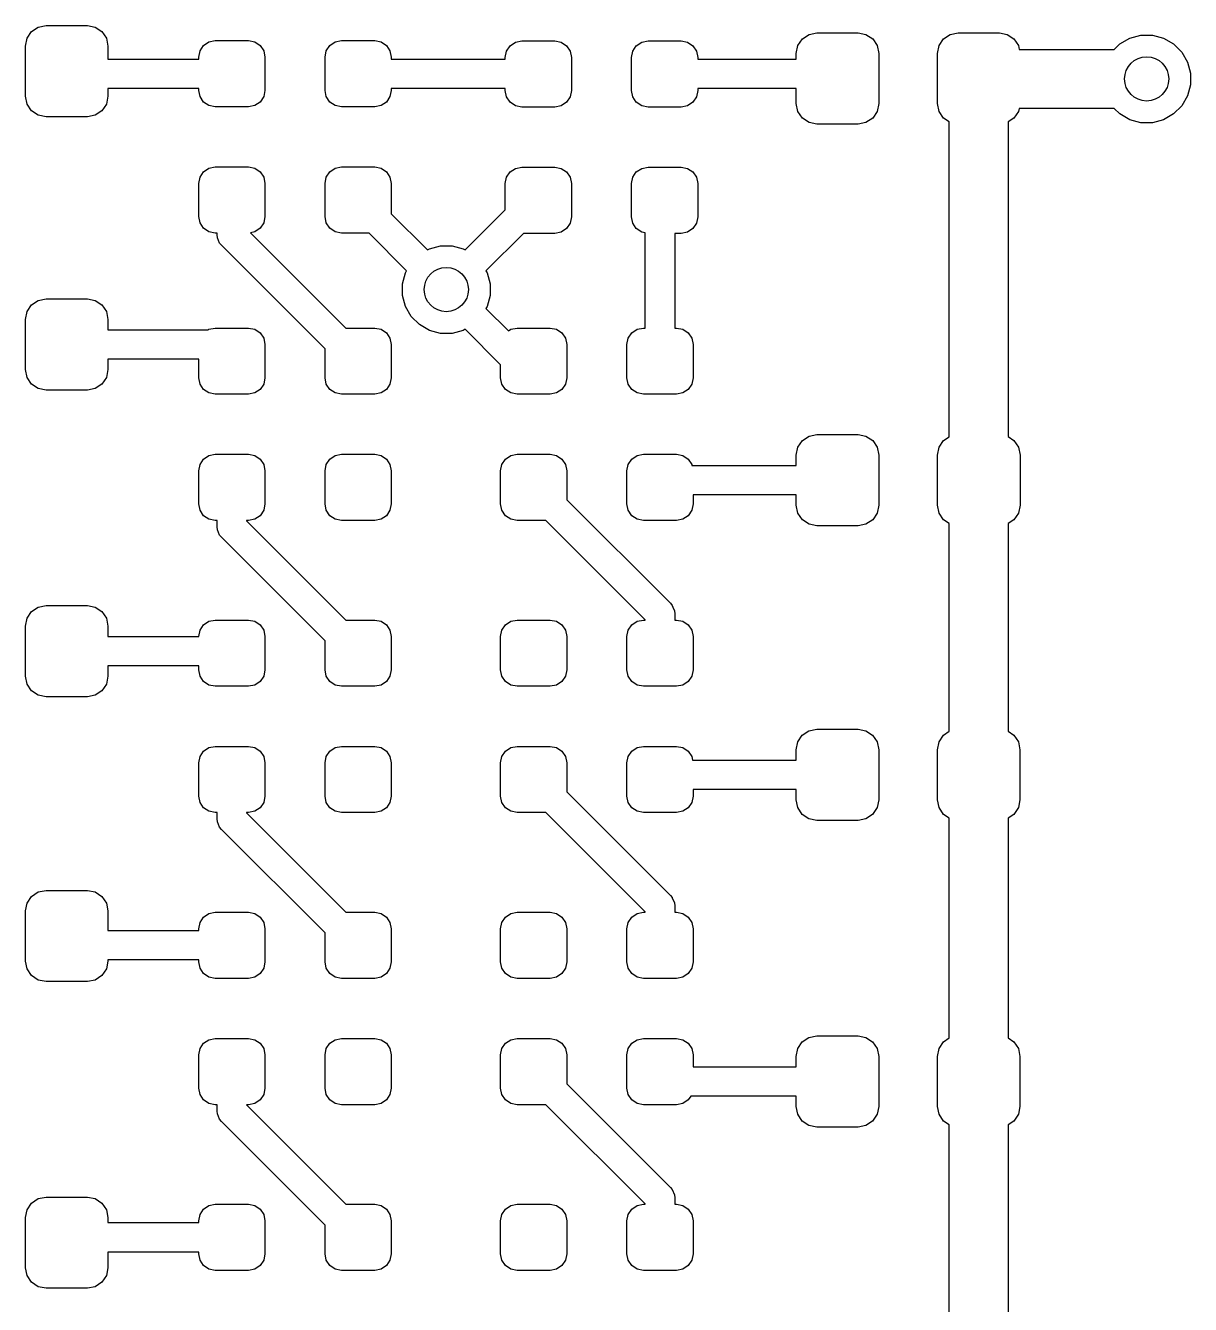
# Model space of a CAD drawing. Extents: x 4 to 18.4, y -7.3 to -2.9.
# Drawn here: x 14.3192 to 14.6308, y -3.6266 to -3.2846 of the extents above; entities that cross this region are included whole.
import ezdxf

# ---------------------------------------------------------------- set-up
doc = ezdxf.new("R2010")
doc.units = 0
doc.header["$MEASUREMENT"] = 0
doc.layers.add('BLACK', color=7, linetype='CONTINUOUS')

msp = doc.modelspace()

# ---------------------------------------------------------------- linework, layer by layer
at = {"layer": 'BLACK', "linetype": 'CONTINUOUS'}
for p, q in [((14.31965, -3.28796), (14.32084, -3.28617)), ((14.32084, -3.28617), (14.32263, -3.28498)), ((14.32263, -3.28498), (14.32474, -3.28456)), ((14.32474, -3.28456), (14.33576, -3.28456)), ((14.33576, -3.28456), (14.33787, -3.28498)), ((14.33787, -3.28498), (14.33966, -3.28617)), ((14.33966, -3.28617), (14.34086, -3.28796)), ((14.52702, -3.28812), (14.52881, -3.28693)), ((14.52881, -3.28693), (14.53091, -3.28651)), ((14.53091, -3.28651), (14.54194, -3.28651)), ((14.54194, -3.28651), (14.54405, -3.28693)), ((14.54405, -3.28693), (14.54584, -3.28812)), ((14.56481, -3.28812), (14.5666, -3.28693)), ((14.5666, -3.28693), (14.56871, -3.28651)), ((14.56871, -3.28651), (14.57973, -3.28651)), ((14.57973, -3.28651), (14.58184, -3.28693)), ((14.58184, -3.28693), (14.58363, -3.28812)), ((14.61461, -3.28791), (14.61759, -3.28712)), ((14.61759, -3.28712), (14.62067, -3.28712)), ((14.62067, -3.28712), (14.62365, -3.28791)), ((14.31923, -3.29007), (14.31965, -3.28796)), ((14.31923, -3.30345), (14.31923, -3.29007)), ((14.34086, -3.28796), (14.34127, -3.29007)), ((14.34127, -3.29007), (14.34127, -3.29351)), ((14.36589, -3.29132), (14.36685, -3.28989)), ((14.36685, -3.28989), (14.36829, -3.28893)), ((14.36829, -3.28893), (14.36998, -3.28859)), ((14.36998, -3.28859), (14.37884, -3.28859)), ((14.37884, -3.28859), (14.38054, -3.28893)), ((14.38054, -3.28893), (14.38197, -3.28989)), ((14.38197, -3.28989), (14.38293, -3.29132)), ((14.39967, -3.29132), (14.40063, -3.28989)), ((14.40063, -3.28989), (14.40207, -3.28893)), ((14.40207, -3.28893), (14.40376, -3.28859)), ((14.40376, -3.28859), (14.41262, -3.28859)), ((14.41262, -3.28859), (14.41432, -3.28893)), ((14.41432, -3.28893), (14.41575, -3.28989)), ((14.41575, -3.28989), (14.41671, -3.29132)), ((14.44787, -3.29136), (14.44883, -3.28993)), ((14.44883, -3.28993), (14.45027, -3.28897)), ((14.45027, -3.28897), (14.45196, -3.28863)), ((14.45196, -3.28863), (14.46082, -3.28863)), ((14.46082, -3.28863), (14.46252, -3.28897)), ((14.46252, -3.28897), (14.46395, -3.28993)), ((14.46395, -3.28993), (14.46491, -3.29136)), ((14.48165, -3.29136), (14.48261, -3.28993)), ((14.48261, -3.28993), (14.48405, -3.28897)), ((14.48405, -3.28897), (14.48574, -3.28863)), ((14.48574, -3.28863), (14.4946, -3.28863)), ((14.4946, -3.28863), (14.49629, -3.28897)), ((14.49629, -3.28897), (14.49773, -3.28993)), ((14.49773, -3.28993), (14.49869, -3.29136)), ((14.5254, -3.29202), (14.52582, -3.28991)), ((14.52582, -3.28991), (14.52702, -3.28812)), ((14.54584, -3.28812), (14.54703, -3.28991)), ((14.54703, -3.28991), (14.54745, -3.29202)), ((14.5632, -3.29202), (14.56362, -3.28991)), ((14.56362, -3.28991), (14.56481, -3.28812)), ((14.58363, -3.28812), (14.58483, -3.28991)), ((14.58483, -3.28991), (14.58503, -3.29095)), ((14.61044, -3.29095), (14.61194, -3.28946)), ((14.61194, -3.28946), (14.61461, -3.28791)), ((14.62365, -3.28791), (14.62632, -3.28946)), ((14.62632, -3.28946), (14.6285, -3.29164)), ((14.34127, -3.29351), (14.36555, -3.29351)), ((14.36555, -3.29302), (14.36589, -3.29132)), ((14.36555, -3.29351), (14.36555, -3.29302)), ((14.38293, -3.29132), (14.38327, -3.29302)), ((14.38327, -3.29302), (14.38327, -3.30188)), ((14.39933, -3.29302), (14.39967, -3.29132)), ((14.39933, -3.30188), (14.39933, -3.29302)), ((14.41671, -3.29132), (14.41705, -3.29302)), ((14.41705, -3.29302), (14.41705, -3.29355)), ((14.41705, -3.29355), (14.44753, -3.29355)), ((14.44753, -3.29306), (14.44787, -3.29136)), ((14.44753, -3.29355), (14.44753, -3.29306)), ((14.46491, -3.29136), (14.46525, -3.29306)), ((14.46525, -3.29306), (14.46525, -3.30192)), ((14.48131, -3.29306), (14.48165, -3.29136)), ((14.48131, -3.30192), (14.48131, -3.29306)), ((14.49869, -3.29136), (14.49903, -3.29306)), ((14.49903, -3.29306), (14.49903, -3.29355)), ((14.49903, -3.29355), (14.5254, -3.29355)), ((14.5254, -3.29355), (14.5254, -3.29202)), ((14.54745, -3.29202), (14.54745, -3.30541)), ((14.5632, -3.30541), (14.5632, -3.29202)), ((14.58503, -3.29095), (14.61044, -3.29095)), ((14.6285, -3.29164), (14.63004, -3.29431)), ((14.63004, -3.29431), (14.63084, -3.29728)), ((14.63084, -3.29728), (14.63084, -3.30037)), ((14.63084, -3.30037), (14.63004, -3.30335)), ((14.31965, -3.30556), (14.31923, -3.30345)), ((14.34127, -3.30345), (14.34086, -3.30556)), ((14.36555, -3.30139), (14.34127, -3.30139)), ((14.34127, -3.30139), (14.34127, -3.30345)), ((14.36555, -3.30188), (14.36555, -3.30139)), ((14.36589, -3.30357), (14.36555, -3.30188)), ((14.36685, -3.30501), (14.36589, -3.30357)), ((14.38293, -3.30357), (14.38197, -3.30501)), ((14.38327, -3.30188), (14.38293, -3.30357)), ((14.39967, -3.30357), (14.39933, -3.30188)), ((14.40063, -3.30501), (14.39967, -3.30357)), ((14.41671, -3.30357), (14.41575, -3.30501)), ((14.41705, -3.30188), (14.41671, -3.30357)), ((14.44753, -3.30142), (14.41705, -3.30142)), ((14.41705, -3.30142), (14.41705, -3.30188)), ((14.44753, -3.30192), (14.44753, -3.30142)), ((14.44787, -3.30361), (14.44753, -3.30192)), ((14.44883, -3.30505), (14.44787, -3.30361)), ((14.46491, -3.30361), (14.46395, -3.30505)), ((14.46525, -3.30192), (14.46491, -3.30361)), ((14.48165, -3.30361), (14.48131, -3.30192)), ((14.48261, -3.30505), (14.48165, -3.30361)), ((14.49869, -3.30361), (14.49773, -3.30505)), ((14.49903, -3.30192), (14.49869, -3.30361)), ((14.5254, -3.30142), (14.49903, -3.30142)), ((14.49903, -3.30142), (14.49903, -3.30192)), ((14.5254, -3.30541), (14.5254, -3.30142)), ((14.63004, -3.30335), (14.6285, -3.30602)), ((14.32084, -3.30735), (14.31965, -3.30556)), ((14.32263, -3.30855), (14.32084, -3.30735)), ((14.33966, -3.30735), (14.33787, -3.30855)), ((14.34086, -3.30556), (14.33966, -3.30735)), ((14.36829, -3.30597), (14.36685, -3.30501)), ((14.36998, -3.30631), (14.36829, -3.30597)), ((14.37884, -3.30631), (14.36998, -3.30631)), ((14.38054, -3.30597), (14.37884, -3.30631)), ((14.38197, -3.30501), (14.38054, -3.30597)), ((14.40207, -3.30597), (14.40063, -3.30501)), ((14.40376, -3.30631), (14.40207, -3.30597)), ((14.41262, -3.30631), (14.40376, -3.30631)), ((14.41432, -3.30597), (14.41262, -3.30631)), ((14.41575, -3.30501), (14.41432, -3.30597)), ((14.45027, -3.30601), (14.44883, -3.30505)), ((14.45196, -3.30635), (14.45027, -3.30601)), ((14.46082, -3.30635), (14.45196, -3.30635)), ((14.46252, -3.30601), (14.46082, -3.30635)), ((14.46395, -3.30505), (14.46252, -3.30601)), ((14.48405, -3.30601), (14.48261, -3.30505)), ((14.48574, -3.30635), (14.48405, -3.30601)), ((14.4946, -3.30635), (14.48574, -3.30635)), ((14.49629, -3.30601), (14.4946, -3.30635)), ((14.49773, -3.30505), (14.49629, -3.30601)), ((14.52582, -3.30752), (14.5254, -3.30541)), ((14.52702, -3.3093), (14.52582, -3.30752)), ((14.54703, -3.30752), (14.54584, -3.3093)), ((14.54745, -3.30541), (14.54703, -3.30752)), ((14.56362, -3.30752), (14.5632, -3.30541)), ((14.56481, -3.3093), (14.56362, -3.30752)), ((14.58483, -3.30752), (14.58363, -3.3093)), ((14.58499, -3.3067), (14.58483, -3.30752)), ((14.61044, -3.3067), (14.58499, -3.3067)), ((14.61194, -3.3082), (14.61044, -3.3067)), ((14.6285, -3.30602), (14.62632, -3.3082)), ((14.32474, -3.30897), (14.32263, -3.30855)), ((14.33576, -3.30897), (14.32474, -3.30897)), ((14.33787, -3.30855), (14.33576, -3.30897)), ((14.52881, -3.3105), (14.52702, -3.3093)), ((14.53091, -3.31092), (14.52881, -3.3105)), ((14.54194, -3.31092), (14.53091, -3.31092)), ((14.54405, -3.3105), (14.54194, -3.31092)), ((14.54584, -3.3093), (14.54405, -3.3105)), ((14.56634, -3.31032), (14.56481, -3.3093)), ((14.56634, -3.39453), (14.56634, -3.31032)), ((14.58363, -3.3093), (14.58208, -3.31034)), ((14.58208, -3.31034), (14.58208, -3.39451)), ((14.61461, -3.30974), (14.61194, -3.3082)), ((14.61759, -3.31054), (14.61461, -3.30974)), ((14.62067, -3.31054), (14.61759, -3.31054)), ((14.62365, -3.30974), (14.62067, -3.31054)), ((14.62632, -3.3082), (14.62365, -3.30974)), ((14.36589, -3.3251), (14.36685, -3.32367)), ((14.36685, -3.32367), (14.36829, -3.32271)), ((14.36829, -3.32271), (14.36998, -3.32237)), ((14.36998, -3.32237), (14.37884, -3.32237)), ((14.37884, -3.32237), (14.38054, -3.32271)), ((14.38054, -3.32271), (14.38197, -3.32367)), ((14.38197, -3.32367), (14.38293, -3.3251)), ((14.39967, -3.3251), (14.40063, -3.32367)), ((14.40063, -3.32367), (14.40207, -3.32271)), ((14.40207, -3.32271), (14.40376, -3.32237)), ((14.40376, -3.32237), (14.41262, -3.32237)), ((14.41262, -3.32237), (14.41432, -3.32271)), ((14.41432, -3.32271), (14.41575, -3.32367)), ((14.41575, -3.32367), (14.41671, -3.3251)), ((14.44787, -3.32514), (14.44883, -3.32371)), ((14.44883, -3.32371), (14.45027, -3.32275)), ((14.45027, -3.32275), (14.45196, -3.32241)), ((14.45196, -3.32241), (14.46082, -3.32241)), ((14.46082, -3.32241), (14.46252, -3.32275)), ((14.46252, -3.32275), (14.46395, -3.32371)), ((14.46395, -3.32371), (14.46491, -3.32514)), ((14.48165, -3.32514), (14.48261, -3.32371)), ((14.48261, -3.32371), (14.48405, -3.32275)), ((14.48405, -3.32275), (14.48574, -3.32241)), ((14.48574, -3.32241), (14.4946, -3.32241)), ((14.4946, -3.32241), (14.49629, -3.32275)), ((14.49629, -3.32275), (14.49773, -3.32371)), ((14.49773, -3.32371), (14.49869, -3.32514)), ((14.36555, -3.3268), (14.36589, -3.3251)), ((14.36555, -3.33566), (14.36555, -3.3268)), ((14.38293, -3.3251), (14.38327, -3.3268)), ((14.38327, -3.3268), (14.38327, -3.33566)), ((14.39933, -3.3268), (14.39967, -3.3251)), ((14.39933, -3.33566), (14.39933, -3.3268)), ((14.41671, -3.3251), (14.41705, -3.3268)), ((14.41705, -3.3268), (14.41705, -3.33488)), ((14.44753, -3.32684), (14.44787, -3.32514)), ((14.44753, -3.33386), (14.44753, -3.32684)), ((14.46491, -3.32514), (14.46525, -3.32684)), ((14.46525, -3.32684), (14.46525, -3.3357)), ((14.48131, -3.32684), (14.48165, -3.32514)), ((14.48131, -3.3357), (14.48131, -3.32684)), ((14.49869, -3.32514), (14.49903, -3.32684)), ((14.49903, -3.32684), (14.49903, -3.3357)), ((14.41705, -3.33488), (14.42674, -3.34457)), ((14.43683, -3.34457), (14.44753, -3.33386)), ((14.36589, -3.33735), (14.36555, -3.33566)), ((14.36685, -3.33879), (14.36589, -3.33735)), ((14.38293, -3.33735), (14.38197, -3.33879)), ((14.38327, -3.33566), (14.38293, -3.33735)), ((14.39967, -3.33735), (14.39933, -3.33566)), ((14.40063, -3.33879), (14.39967, -3.33735)), ((14.46491, -3.33739), (14.46395, -3.33883)), ((14.46525, -3.3357), (14.46491, -3.33739)), ((14.48165, -3.33739), (14.48131, -3.3357)), ((14.48261, -3.33883), (14.48165, -3.33739)), ((14.49869, -3.33739), (14.49773, -3.33883)), ((14.49903, -3.3357), (14.49869, -3.33739)), ((14.36829, -3.33975), (14.36685, -3.33879)), ((14.36998, -3.34009), (14.36829, -3.33975)), ((14.37047, -3.34009), (14.36998, -3.34009)), ((14.37047, -3.34053), (14.37047, -3.34009)), ((14.37055, -3.3413), (14.37047, -3.34053)), ((14.37114, -3.34272), (14.37055, -3.3413)), ((14.38054, -3.33975), (14.37942, -3.33997)), ((14.37942, -3.33997), (14.4049, -3.36545)), ((14.38197, -3.33879), (14.38054, -3.33975)), ((14.40207, -3.33975), (14.40063, -3.33879)), ((14.40376, -3.34009), (14.40207, -3.33975)), ((14.41112, -3.34009), (14.40376, -3.34009)), ((14.42117, -3.35013), (14.41112, -3.34009)), ((14.4524, -3.34013), (14.44239, -3.35013)), ((14.46082, -3.34013), (14.4524, -3.34013)), ((14.46252, -3.33979), (14.46082, -3.34013)), ((14.46395, -3.33883), (14.46252, -3.33979)), ((14.48405, -3.33979), (14.48261, -3.33883)), ((14.485, -3.33998), (14.48405, -3.33979)), ((14.485, -3.36545), (14.485, -3.33998)), ((14.4946, -3.34013), (14.49287, -3.34013)), ((14.49287, -3.34013), (14.49287, -3.36545)), ((14.49629, -3.33979), (14.4946, -3.34013)), ((14.49773, -3.33883), (14.49629, -3.33979)), ((14.37163, -3.34331), (14.37114, -3.34272)), ((14.39933, -3.37102), (14.37163, -3.34331)), ((14.42674, -3.34457), (14.42726, -3.34427)), ((14.42726, -3.34427), (14.43024, -3.34347)), ((14.43024, -3.34347), (14.43333, -3.34347)), ((14.43333, -3.34347), (14.4363, -3.34427)), ((14.4363, -3.34427), (14.43683, -3.34457)), ((14.42007, -3.35364), (14.42087, -3.35066)), ((14.42087, -3.35066), (14.42117, -3.35013)), ((14.44239, -3.35013), (14.4427, -3.35066)), ((14.4427, -3.35066), (14.44349, -3.35364)), ((14.42007, -3.35672), (14.42007, -3.35364)), ((14.44349, -3.35364), (14.44349, -3.35672)), ((14.32084, -3.35928), (14.32263, -3.35809)), ((14.32263, -3.35809), (14.32474, -3.35767)), ((14.32474, -3.35767), (14.33576, -3.35767)), ((14.33576, -3.35767), (14.33787, -3.35809)), ((14.33787, -3.35809), (14.33966, -3.35928)), ((14.42087, -3.3597), (14.42007, -3.35672)), ((14.44349, -3.35672), (14.4427, -3.3597)), ((14.31923, -3.36318), (14.31965, -3.36107)), ((14.31965, -3.36107), (14.32084, -3.35928)), ((14.33966, -3.35928), (14.34086, -3.36107)), ((14.34086, -3.36107), (14.34127, -3.36318)), ((14.42241, -3.36237), (14.42087, -3.3597)), ((14.42459, -3.36455), (14.42241, -3.36237)), ((14.4427, -3.3597), (14.44239, -3.36022)), ((14.44239, -3.36022), (14.44839, -3.36622)), ((14.31923, -3.37657), (14.31923, -3.36318)), ((14.34127, -3.36318), (14.34127, -3.36594)), ((14.34127, -3.36594), (14.36807, -3.36594)), ((14.36807, -3.36594), (14.36829, -3.36579)), ((14.36829, -3.36579), (14.36998, -3.36545)), ((14.36998, -3.36545), (14.37884, -3.36545)), ((14.37884, -3.36545), (14.38054, -3.36579)), ((14.38054, -3.36579), (14.38197, -3.36675)), ((14.4049, -3.36545), (14.41262, -3.36545)), ((14.41262, -3.36545), (14.41432, -3.36579)), ((14.41432, -3.36579), (14.41575, -3.36675)), ((14.42726, -3.36609), (14.42459, -3.36455)), ((14.43683, -3.36579), (14.4363, -3.36609)), ((14.4463, -3.37526), (14.43683, -3.36579)), ((14.44839, -3.36622), (14.44903, -3.36579)), ((14.44903, -3.36579), (14.45072, -3.36545)), ((14.45072, -3.36545), (14.45958, -3.36545)), ((14.45958, -3.36545), (14.46128, -3.36579)), ((14.46128, -3.36579), (14.46271, -3.36675)), ((14.48137, -3.36675), (14.48281, -3.36579)), ((14.48281, -3.36579), (14.4845, -3.36545)), ((14.4845, -3.36545), (14.485, -3.36545)), ((14.49287, -3.36545), (14.49336, -3.36545)), ((14.49336, -3.36545), (14.49506, -3.36579)), ((14.49506, -3.36579), (14.49649, -3.36675)), ((14.38197, -3.36675), (14.38293, -3.36818)), ((14.38293, -3.36818), (14.38327, -3.36988)), ((14.41575, -3.36675), (14.41671, -3.36818)), ((14.41671, -3.36818), (14.41705, -3.36988)), ((14.43024, -3.36689), (14.42726, -3.36609)), ((14.43333, -3.36689), (14.43024, -3.36689)), ((14.4363, -3.36609), (14.43333, -3.36689)), ((14.46271, -3.36675), (14.46367, -3.36818)), ((14.46367, -3.36818), (14.46401, -3.36988)), ((14.48007, -3.36988), (14.48041, -3.36818)), ((14.48041, -3.36818), (14.48137, -3.36675)), ((14.49649, -3.36675), (14.49745, -3.36818)), ((14.49745, -3.36818), (14.49779, -3.36988)), ((14.38327, -3.36988), (14.38327, -3.37874)), ((14.39933, -3.37874), (14.39933, -3.37102)), ((14.41705, -3.36988), (14.41705, -3.37874)), ((14.46401, -3.36988), (14.46401, -3.37874)), ((14.48007, -3.37874), (14.48007, -3.36988)), ((14.49779, -3.36988), (14.49779, -3.37874)), ((14.36555, -3.37381), (14.34127, -3.37381)), ((14.34127, -3.37381), (14.34127, -3.37657)), ((14.36555, -3.37874), (14.36555, -3.37381)), ((14.4463, -3.37874), (14.4463, -3.37526)), ((14.31965, -3.37867), (14.31923, -3.37657)), ((14.32084, -3.38046), (14.31965, -3.37867)), ((14.34086, -3.37867), (14.33966, -3.38046)), ((14.34127, -3.37657), (14.34086, -3.37867)), ((14.36589, -3.38043), (14.36555, -3.37874)), ((14.38327, -3.37874), (14.38293, -3.38043)), ((14.39967, -3.38043), (14.39933, -3.37874)), ((14.41705, -3.37874), (14.41671, -3.38043)), ((14.44663, -3.38043), (14.4463, -3.37874)), ((14.46401, -3.37874), (14.46367, -3.38043)), ((14.48041, -3.38043), (14.48007, -3.37874)), ((14.49779, -3.37874), (14.49745, -3.38043)), ((14.32263, -3.38166), (14.32084, -3.38046)), ((14.32474, -3.38208), (14.32263, -3.38166)), ((14.33576, -3.38208), (14.32474, -3.38208)), ((14.33787, -3.38166), (14.33576, -3.38208)), ((14.33966, -3.38046), (14.33787, -3.38166)), ((14.36685, -3.38187), (14.36589, -3.38043)), ((14.36829, -3.38283), (14.36685, -3.38187)), ((14.36998, -3.38317), (14.36829, -3.38283)), ((14.38054, -3.38283), (14.37884, -3.38317)), ((14.38197, -3.38187), (14.38054, -3.38283)), ((14.38293, -3.38043), (14.38197, -3.38187)), ((14.40063, -3.38187), (14.39967, -3.38043)), ((14.40207, -3.38283), (14.40063, -3.38187)), ((14.40376, -3.38317), (14.40207, -3.38283)), ((14.41432, -3.38283), (14.41262, -3.38317)), ((14.41575, -3.38187), (14.41432, -3.38283)), ((14.41671, -3.38043), (14.41575, -3.38187)), ((14.44759, -3.38187), (14.44663, -3.38043)), ((14.44903, -3.38283), (14.44759, -3.38187)), ((14.45072, -3.38317), (14.44903, -3.38283)), ((14.46128, -3.38283), (14.45958, -3.38317)), ((14.46271, -3.38187), (14.46128, -3.38283)), ((14.46367, -3.38043), (14.46271, -3.38187)), ((14.48137, -3.38187), (14.48041, -3.38043)), ((14.48281, -3.38283), (14.48137, -3.38187)), ((14.4845, -3.38317), (14.48281, -3.38283)), ((14.49506, -3.38283), (14.49336, -3.38317)), ((14.49649, -3.38187), (14.49506, -3.38283)), ((14.49745, -3.38043), (14.49649, -3.38187)), ((14.37884, -3.38317), (14.36998, -3.38317)), ((14.41262, -3.38317), (14.40376, -3.38317)), ((14.45958, -3.38317), (14.45072, -3.38317)), ((14.49336, -3.38317), (14.4845, -3.38317)), ((14.52582, -3.39734), (14.52702, -3.39555)), ((14.52702, -3.39555), (14.52881, -3.39435)), ((14.52881, -3.39435), (14.53091, -3.39393)), ((14.53091, -3.39393), (14.54194, -3.39393)), ((14.54194, -3.39393), (14.54405, -3.39435)), ((14.54405, -3.39435), (14.54584, -3.39555)), ((14.54584, -3.39555), (14.54703, -3.39734)), ((14.56362, -3.39734), (14.56481, -3.39555)), ((14.56481, -3.39555), (14.56634, -3.39453)), ((14.58208, -3.39451), (14.58363, -3.39555)), ((14.58363, -3.39555), (14.58483, -3.39734)), ((14.36685, -3.40053), (14.36829, -3.39957)), ((14.36829, -3.39957), (14.36998, -3.39923)), ((14.36998, -3.39923), (14.37884, -3.39923)), ((14.37884, -3.39923), (14.38054, -3.39957)), ((14.38054, -3.39957), (14.38197, -3.40053)), ((14.40063, -3.40053), (14.40207, -3.39957)), ((14.40207, -3.39957), (14.40376, -3.39923)), ((14.40376, -3.39923), (14.41262, -3.39923)), ((14.41262, -3.39923), (14.41432, -3.39957)), ((14.41432, -3.39957), (14.41575, -3.40053)), ((14.44759, -3.40053), (14.44903, -3.39957)), ((14.44903, -3.39957), (14.45072, -3.39923)), ((14.45072, -3.39923), (14.45958, -3.39923)), ((14.45958, -3.39923), (14.46128, -3.39957)), ((14.46128, -3.39957), (14.46271, -3.40053)), ((14.48137, -3.40053), (14.48281, -3.39957)), ((14.48281, -3.39957), (14.4845, -3.39923)), ((14.4845, -3.39923), (14.49336, -3.39923)), ((14.49336, -3.39923), (14.49506, -3.39957)), ((14.49506, -3.39957), (14.49649, -3.40053)), ((14.5254, -3.39945), (14.52582, -3.39734)), ((14.5254, -3.4022), (14.5254, -3.39945)), ((14.54703, -3.39734), (14.54745, -3.39945)), ((14.54745, -3.39945), (14.54745, -3.41283)), ((14.5632, -3.39945), (14.56362, -3.39734)), ((14.5632, -3.41283), (14.5632, -3.39945)), ((14.58483, -3.39734), (14.58525, -3.39945)), ((14.58525, -3.39945), (14.58525, -3.41283)), ((14.36555, -3.40366), (14.36589, -3.40196)), ((14.36589, -3.40196), (14.36685, -3.40053)), ((14.38197, -3.40053), (14.38293, -3.40196)), ((14.38293, -3.40196), (14.38327, -3.40366)), ((14.39933, -3.40366), (14.39967, -3.40196)), ((14.39967, -3.40196), (14.40063, -3.40053)), ((14.41575, -3.40053), (14.41671, -3.40196)), ((14.41671, -3.40196), (14.41705, -3.40366)), ((14.4463, -3.40366), (14.44663, -3.40196)), ((14.44663, -3.40196), (14.44759, -3.40053)), ((14.46271, -3.40053), (14.46367, -3.40196)), ((14.46367, -3.40196), (14.46401, -3.40366)), ((14.48007, -3.40366), (14.48041, -3.40196)), ((14.48041, -3.40196), (14.48137, -3.40053)), ((14.49649, -3.40053), (14.49745, -3.40196)), ((14.49745, -3.40196), (14.4975, -3.4022)), ((14.4975, -3.4022), (14.5254, -3.4022)), ((14.36555, -3.41252), (14.36555, -3.40366)), ((14.38327, -3.40366), (14.38327, -3.41252)), ((14.39933, -3.41252), (14.39933, -3.40366)), ((14.41705, -3.40366), (14.41705, -3.41252)), ((14.4463, -3.41252), (14.4463, -3.40366)), ((14.46401, -3.40366), (14.46401, -3.41138)), ((14.48007, -3.41252), (14.48007, -3.40366)), ((14.5254, -3.41008), (14.49779, -3.41008)), ((14.49779, -3.41008), (14.49779, -3.41252)), ((14.5254, -3.41283), (14.5254, -3.41008)), ((14.36589, -3.41421), (14.36555, -3.41252)), ((14.38327, -3.41252), (14.38293, -3.41421)), ((14.39967, -3.41421), (14.39933, -3.41252)), ((14.41705, -3.41252), (14.41671, -3.41421)), ((14.44663, -3.41421), (14.4463, -3.41252)), ((14.46401, -3.41138), (14.49172, -3.43908)), ((14.48041, -3.41421), (14.48007, -3.41252)), ((14.49779, -3.41252), (14.49745, -3.41421)), ((14.52582, -3.41494), (14.5254, -3.41283)), ((14.54745, -3.41283), (14.54703, -3.41494)), ((14.56362, -3.41494), (14.5632, -3.41283)), ((14.58525, -3.41283), (14.58483, -3.41494)), ((14.36685, -3.41565), (14.36589, -3.41421)), ((14.36829, -3.41661), (14.36685, -3.41565)), ((14.36998, -3.41695), (14.36829, -3.41661)), ((14.37047, -3.41695), (14.36998, -3.41695)), ((14.37047, -3.41865), (14.37047, -3.41695)), ((14.37884, -3.41695), (14.37835, -3.41695)), ((14.37835, -3.41695), (14.37835, -3.41702)), ((14.37835, -3.41702), (14.4049, -3.44358)), ((14.38054, -3.41661), (14.37884, -3.41695)), ((14.38197, -3.41565), (14.38054, -3.41661)), ((14.38293, -3.41421), (14.38197, -3.41565)), ((14.40063, -3.41565), (14.39967, -3.41421)), ((14.40207, -3.41661), (14.40063, -3.41565)), ((14.40376, -3.41695), (14.40207, -3.41661)), ((14.41262, -3.41695), (14.40376, -3.41695)), ((14.41432, -3.41661), (14.41262, -3.41695)), ((14.41575, -3.41565), (14.41432, -3.41661)), ((14.41671, -3.41421), (14.41575, -3.41565)), ((14.44759, -3.41565), (14.44663, -3.41421)), ((14.44903, -3.41661), (14.44759, -3.41565)), ((14.45072, -3.41695), (14.44903, -3.41661)), ((14.45844, -3.41695), (14.45072, -3.41695)), ((14.485, -3.4435), (14.45844, -3.41695)), ((14.48137, -3.41565), (14.48041, -3.41421)), ((14.48281, -3.41661), (14.48137, -3.41565)), ((14.4845, -3.41695), (14.48281, -3.41661)), ((14.49336, -3.41695), (14.4845, -3.41695)), ((14.49506, -3.41661), (14.49336, -3.41695)), ((14.49649, -3.41565), (14.49506, -3.41661)), ((14.49745, -3.41421), (14.49649, -3.41565)), ((14.52702, -3.41673), (14.52582, -3.41494)), ((14.52881, -3.41792), (14.52702, -3.41673)), ((14.54584, -3.41673), (14.54405, -3.41792)), ((14.54703, -3.41494), (14.54584, -3.41673)), ((14.56481, -3.41673), (14.56362, -3.41494)), ((14.56634, -3.41775), (14.56481, -3.41673)), ((14.58363, -3.41673), (14.58208, -3.41776)), ((14.58483, -3.41494), (14.58363, -3.41673)), ((14.37055, -3.41942), (14.37047, -3.41865)), ((14.37114, -3.42084), (14.37055, -3.41942)), ((14.53091, -3.41834), (14.52881, -3.41792)), ((14.54194, -3.41834), (14.53091, -3.41834)), ((14.54405, -3.41792), (14.54194, -3.41834)), ((14.56634, -3.47333), (14.56634, -3.41775)), ((14.58208, -3.41776), (14.58208, -3.47333)), ((14.37163, -3.42144), (14.37114, -3.42084)), ((14.39933, -3.44914), (14.37163, -3.42144)), ((14.32084, -3.44131), (14.32263, -3.44012)), ((14.32263, -3.44012), (14.32474, -3.4397)), ((14.32474, -3.4397), (14.33576, -3.4397)), ((14.33576, -3.4397), (14.33787, -3.44012)), ((14.33787, -3.44012), (14.33966, -3.44131)), ((14.49172, -3.43908), (14.49221, -3.43968)), ((14.49221, -3.43968), (14.49238, -3.4401)), ((14.49238, -3.4401), (14.49279, -3.4411)), ((14.49279, -3.4411), (14.49287, -3.44187)), ((14.31923, -3.44521), (14.31965, -3.4431)), ((14.31965, -3.4431), (14.32084, -3.44131)), ((14.33966, -3.44131), (14.34086, -3.4431)), ((14.34086, -3.4431), (14.34127, -3.44521)), ((14.36685, -3.44487), (14.36829, -3.44391)), ((14.36829, -3.44391), (14.36998, -3.44358)), ((14.36998, -3.44358), (14.37884, -3.44358)), ((14.37884, -3.44358), (14.38054, -3.44391)), ((14.38054, -3.44391), (14.38197, -3.44487)), ((14.4049, -3.44358), (14.41262, -3.44358)), ((14.41262, -3.44358), (14.41432, -3.44391)), ((14.41432, -3.44391), (14.41575, -3.44487)), ((14.44759, -3.44487), (14.44903, -3.44391)), ((14.44903, -3.44391), (14.45072, -3.44358)), ((14.45072, -3.44358), (14.45958, -3.44358)), ((14.45958, -3.44358), (14.46128, -3.44391)), ((14.46128, -3.44391), (14.46271, -3.44487)), ((14.48137, -3.44487), (14.48281, -3.44391)), ((14.48281, -3.44391), (14.4845, -3.44358)), ((14.4845, -3.44358), (14.485, -3.44358)), ((14.485, -3.44358), (14.485, -3.4435)), ((14.49287, -3.44187), (14.49287, -3.44358)), ((14.49287, -3.44358), (14.49336, -3.44358)), ((14.49336, -3.44358), (14.49506, -3.44391)), ((14.49506, -3.44391), (14.49649, -3.44487)), ((14.31923, -3.4586), (14.31923, -3.44521)), ((14.34127, -3.44521), (14.34127, -3.44797)), ((14.34127, -3.44797), (14.36556, -3.44797)), ((14.36556, -3.44797), (14.36589, -3.44631)), ((14.36589, -3.44631), (14.36685, -3.44487)), ((14.38197, -3.44487), (14.38293, -3.44631)), ((14.38293, -3.44631), (14.38327, -3.448)), ((14.38327, -3.448), (14.38327, -3.45686)), ((14.41575, -3.44487), (14.41671, -3.44631)), ((14.41671, -3.44631), (14.41705, -3.448)), ((14.41705, -3.448), (14.41705, -3.45686)), ((14.4463, -3.448), (14.44663, -3.44631)), ((14.4463, -3.45686), (14.4463, -3.448)), ((14.44663, -3.44631), (14.44759, -3.44487)), ((14.46271, -3.44487), (14.46367, -3.44631)), ((14.46367, -3.44631), (14.46401, -3.448)), ((14.46401, -3.448), (14.46401, -3.45686)), ((14.48007, -3.448), (14.48041, -3.44631)), ((14.48007, -3.45686), (14.48007, -3.448)), ((14.48041, -3.44631), (14.48137, -3.44487)), ((14.49649, -3.44487), (14.49745, -3.44631)), ((14.49745, -3.44631), (14.49779, -3.448)), ((14.49779, -3.448), (14.49779, -3.45686)), ((14.39933, -3.45686), (14.39933, -3.44914)), ((14.36555, -3.45584), (14.34127, -3.45584)), ((14.34127, -3.45584), (14.34127, -3.4586)), ((14.36555, -3.45686), (14.36555, -3.45584)), ((14.36589, -3.45856), (14.36555, -3.45686)), ((14.38327, -3.45686), (14.38293, -3.45856)), ((14.39967, -3.45856), (14.39933, -3.45686)), ((14.41705, -3.45686), (14.41671, -3.45856)), ((14.44663, -3.45856), (14.4463, -3.45686)), ((14.46401, -3.45686), (14.46367, -3.45856)), ((14.48041, -3.45856), (14.48007, -3.45686)), ((14.49779, -3.45686), (14.49745, -3.45856)), ((14.31965, -3.46071), (14.31923, -3.4586)), ((14.32084, -3.46249), (14.31965, -3.46071)), ((14.34086, -3.46071), (14.33966, -3.46249)), ((14.34127, -3.4586), (14.34086, -3.46071)), ((14.36685, -3.45999), (14.36589, -3.45856)), ((14.36829, -3.46095), (14.36685, -3.45999)), ((14.36998, -3.46129), (14.36829, -3.46095)), ((14.37884, -3.46129), (14.36998, -3.46129)), ((14.38054, -3.46095), (14.37884, -3.46129)), ((14.38197, -3.45999), (14.38054, -3.46095)), ((14.38293, -3.45856), (14.38197, -3.45999)), ((14.40063, -3.45999), (14.39967, -3.45856)), ((14.40207, -3.46095), (14.40063, -3.45999)), ((14.40376, -3.46129), (14.40207, -3.46095)), ((14.41262, -3.46129), (14.40376, -3.46129)), ((14.41432, -3.46095), (14.41262, -3.46129)), ((14.41575, -3.45999), (14.41432, -3.46095)), ((14.41671, -3.45856), (14.41575, -3.45999)), ((14.44759, -3.45999), (14.44663, -3.45856)), ((14.44903, -3.46095), (14.44759, -3.45999)), ((14.45072, -3.46129), (14.44903, -3.46095)), ((14.45958, -3.46129), (14.45072, -3.46129)), ((14.46128, -3.46095), (14.45958, -3.46129)), ((14.46271, -3.45999), (14.46128, -3.46095)), ((14.46367, -3.45856), (14.46271, -3.45999)), ((14.48137, -3.45999), (14.48041, -3.45856)), ((14.48281, -3.46095), (14.48137, -3.45999)), ((14.4845, -3.46129), (14.48281, -3.46095)), ((14.49336, -3.46129), (14.4845, -3.46129)), ((14.49506, -3.46095), (14.49336, -3.46129)), ((14.49649, -3.45999), (14.49506, -3.46095)), ((14.49745, -3.45856), (14.49649, -3.45999)), ((14.32263, -3.46369), (14.32084, -3.46249)), ((14.32474, -3.46411), (14.32263, -3.46369)), ((14.33576, -3.46411), (14.32474, -3.46411)), ((14.33787, -3.46369), (14.33576, -3.46411)), ((14.33966, -3.46249), (14.33787, -3.46369)), ((14.52581, -3.47615), (14.52701, -3.47436)), ((14.52701, -3.47436), (14.52879, -3.47316)), ((14.52879, -3.47316), (14.5309, -3.47274)), ((14.5309, -3.47274), (14.54193, -3.47274)), ((14.54193, -3.47274), (14.54404, -3.47316)), ((14.54404, -3.47316), (14.54582, -3.47436)), ((14.54582, -3.47436), (14.54702, -3.47615)), ((14.56361, -3.47615), (14.5648, -3.47436)), ((14.5648, -3.47436), (14.56634, -3.47333)), ((14.58208, -3.47333), (14.58362, -3.47436)), ((14.58362, -3.47436), (14.58481, -3.47615)), ((14.36589, -3.48009), (14.36685, -3.47865)), ((14.36685, -3.47865), (14.36829, -3.47769)), ((14.36829, -3.47769), (14.36998, -3.47735)), ((14.36998, -3.47735), (14.37884, -3.47735)), ((14.37884, -3.47735), (14.38054, -3.47769)), ((14.38054, -3.47769), (14.38197, -3.47865)), ((14.38197, -3.47865), (14.38293, -3.48009)), ((14.39967, -3.48009), (14.40063, -3.47865)), ((14.40063, -3.47865), (14.40207, -3.47769)), ((14.40207, -3.47769), (14.40376, -3.47735)), ((14.40376, -3.47735), (14.41262, -3.47735)), ((14.41262, -3.47735), (14.41432, -3.47769)), ((14.41432, -3.47769), (14.41575, -3.47865)), ((14.41575, -3.47865), (14.41671, -3.48009)), ((14.44663, -3.48009), (14.44759, -3.47865)), ((14.44759, -3.47865), (14.44903, -3.47769)), ((14.44903, -3.47769), (14.45072, -3.47735)), ((14.45072, -3.47735), (14.45958, -3.47735)), ((14.45958, -3.47735), (14.46128, -3.47769)), ((14.46128, -3.47769), (14.46271, -3.47865)), ((14.46271, -3.47865), (14.46367, -3.48009)), ((14.48041, -3.48009), (14.48137, -3.47865)), ((14.48137, -3.47865), (14.48281, -3.47769)), ((14.48281, -3.47769), (14.4845, -3.47735)), ((14.4845, -3.47735), (14.49336, -3.47735)), ((14.49336, -3.47735), (14.49506, -3.47769)), ((14.49506, -3.47769), (14.49649, -3.47865)), ((14.49649, -3.47865), (14.49745, -3.48009)), ((14.52539, -3.47826), (14.52581, -3.47615)), ((14.52539, -3.48101), (14.52539, -3.47826)), ((14.54702, -3.47615), (14.54744, -3.47826)), ((14.54744, -3.47826), (14.54744, -3.49164)), ((14.56319, -3.47826), (14.56361, -3.47615)), ((14.56319, -3.49164), (14.56319, -3.47826)), ((14.58481, -3.47615), (14.58523, -3.47826)), ((14.58523, -3.47826), (14.58523, -3.49164)), ((14.36555, -3.48178), (14.36589, -3.48009)), ((14.36555, -3.49064), (14.36555, -3.48178)), ((14.38293, -3.48009), (14.38327, -3.48178)), ((14.38327, -3.48178), (14.38327, -3.49064)), ((14.39933, -3.48178), (14.39967, -3.48009)), ((14.39933, -3.49064), (14.39933, -3.48178)), ((14.41671, -3.48009), (14.41705, -3.48178)), ((14.41705, -3.48178), (14.41705, -3.49064)), ((14.4463, -3.48178), (14.44663, -3.48009)), ((14.4463, -3.49064), (14.4463, -3.48178)), ((14.46367, -3.48009), (14.46401, -3.48178)), ((14.46401, -3.48178), (14.46401, -3.4895)), ((14.48007, -3.48178), (14.48041, -3.48009)), ((14.48007, -3.49064), (14.48007, -3.48178)), ((14.49745, -3.48009), (14.49764, -3.48101)), ((14.49764, -3.48101), (14.52539, -3.48101)), ((14.52539, -3.48889), (14.49779, -3.48889)), ((14.49779, -3.48889), (14.49779, -3.49064)), ((14.52539, -3.49164), (14.52539, -3.48889)), ((14.36589, -3.49234), (14.36555, -3.49064)), ((14.36685, -3.49377), (14.36589, -3.49234)), ((14.38293, -3.49234), (14.38197, -3.49377)), ((14.38327, -3.49064), (14.38293, -3.49234)), ((14.39967, -3.49234), (14.39933, -3.49064)), ((14.40063, -3.49377), (14.39967, -3.49234)), ((14.41671, -3.49234), (14.41575, -3.49377)), ((14.41705, -3.49064), (14.41671, -3.49234)), ((14.44663, -3.49234), (14.4463, -3.49064)), ((14.44759, -3.49377), (14.44663, -3.49234)), ((14.46401, -3.4895), (14.49172, -3.51721)), ((14.48041, -3.49234), (14.48007, -3.49064)), ((14.48137, -3.49377), (14.48041, -3.49234)), ((14.49745, -3.49234), (14.49649, -3.49377)), ((14.49779, -3.49064), (14.49745, -3.49234)), ((14.52581, -3.49375), (14.52539, -3.49164)), ((14.54744, -3.49164), (14.54702, -3.49375)), ((14.56361, -3.49375), (14.56319, -3.49164)), ((14.58523, -3.49164), (14.58481, -3.49375)), ((14.36829, -3.49473), (14.36685, -3.49377)), ((14.36998, -3.49507), (14.36829, -3.49473)), ((14.37047, -3.49507), (14.36998, -3.49507)), ((14.37047, -3.49678), (14.37047, -3.49507)), ((14.37884, -3.49507), (14.37835, -3.49507)), ((14.37835, -3.49507), (14.37835, -3.49515)), ((14.37835, -3.49515), (14.4049, -3.5217)), ((14.38054, -3.49473), (14.37884, -3.49507)), ((14.38197, -3.49377), (14.38054, -3.49473)), ((14.40207, -3.49473), (14.40063, -3.49377)), ((14.40376, -3.49507), (14.40207, -3.49473)), ((14.41262, -3.49507), (14.40376, -3.49507)), ((14.41432, -3.49473), (14.41262, -3.49507)), ((14.41575, -3.49377), (14.41432, -3.49473)), ((14.44903, -3.49473), (14.44759, -3.49377)), ((14.45072, -3.49507), (14.44903, -3.49473)), ((14.45844, -3.49507), (14.45072, -3.49507)), ((14.485, -3.52162), (14.45844, -3.49507)), ((14.48281, -3.49473), (14.48137, -3.49377)), ((14.4845, -3.49507), (14.48281, -3.49473)), ((14.49336, -3.49507), (14.4845, -3.49507)), ((14.49506, -3.49473), (14.49336, -3.49507)), ((14.49649, -3.49377), (14.49506, -3.49473)), ((14.52701, -3.49554), (14.52581, -3.49375)), ((14.52879, -3.49673), (14.52701, -3.49554)), ((14.54582, -3.49554), (14.54404, -3.49673)), ((14.54702, -3.49375), (14.54582, -3.49554)), ((14.5648, -3.49554), (14.56361, -3.49375)), ((14.56634, -3.49657), (14.5648, -3.49554)), ((14.58362, -3.49554), (14.58208, -3.49657)), ((14.58481, -3.49375), (14.58362, -3.49554)), ((14.37055, -3.49755), (14.37047, -3.49678)), ((14.37114, -3.49897), (14.37055, -3.49755)), ((14.37163, -3.49956), (14.37114, -3.49897)), ((14.5309, -3.49715), (14.52879, -3.49673)), ((14.54193, -3.49715), (14.5309, -3.49715)), ((14.54404, -3.49673), (14.54193, -3.49715)), ((14.56634, -3.55536), (14.56634, -3.49657)), ((14.58208, -3.49657), (14.58208, -3.55536)), ((14.39933, -3.52727), (14.37163, -3.49956)), ((14.32084, -3.51748), (14.32263, -3.51629)), ((14.32263, -3.51629), (14.32474, -3.51587)), ((14.32474, -3.51587), (14.33576, -3.51587)), ((14.33576, -3.51587), (14.33787, -3.51629)), ((14.33787, -3.51629), (14.33966, -3.51748)), ((14.31923, -3.52138), (14.31965, -3.51927)), ((14.31965, -3.51927), (14.32084, -3.51748)), ((14.33966, -3.51748), (14.34086, -3.51927)), ((14.34086, -3.51927), (14.34127, -3.52138)), ((14.49172, -3.51721), (14.49221, -3.51781)), ((14.49221, -3.51781), (14.49224, -3.51789)), ((14.49224, -3.51789), (14.49279, -3.51922)), ((14.49279, -3.51922), (14.49287, -3.51999)), ((14.31923, -3.53477), (14.31923, -3.52138)), ((14.34127, -3.52138), (14.34127, -3.52662)), ((14.36589, -3.52443), (14.36685, -3.523)), ((14.36685, -3.523), (14.36829, -3.52204)), ((14.36829, -3.52204), (14.36998, -3.5217)), ((14.36998, -3.5217), (14.37884, -3.5217)), ((14.37884, -3.5217), (14.38054, -3.52204)), ((14.38054, -3.52204), (14.38197, -3.523)), ((14.38197, -3.523), (14.38293, -3.52443)), ((14.4049, -3.5217), (14.41262, -3.5217)), ((14.41262, -3.5217), (14.41432, -3.52204)), ((14.41432, -3.52204), (14.41575, -3.523)), ((14.41575, -3.523), (14.41671, -3.52443)), ((14.44663, -3.52443), (14.44759, -3.523)), ((14.44759, -3.523), (14.44903, -3.52204)), ((14.44903, -3.52204), (14.45072, -3.5217)), ((14.45072, -3.5217), (14.45958, -3.5217)), ((14.45958, -3.5217), (14.46128, -3.52204)), ((14.46128, -3.52204), (14.46271, -3.523)), ((14.46271, -3.523), (14.46367, -3.52443)), ((14.48041, -3.52443), (14.48137, -3.523)), ((14.48137, -3.523), (14.48281, -3.52204)), ((14.48281, -3.52204), (14.4845, -3.5217)), ((14.4845, -3.5217), (14.485, -3.5217)), ((14.485, -3.5217), (14.485, -3.52162)), ((14.49287, -3.51999), (14.49287, -3.5217)), ((14.49287, -3.5217), (14.49336, -3.5217)), ((14.49336, -3.5217), (14.49506, -3.52204)), ((14.49506, -3.52204), (14.49649, -3.523)), ((14.49649, -3.523), (14.49745, -3.52443)), ((14.34127, -3.52662), (14.36555, -3.52662)), ((14.36555, -3.52613), (14.36589, -3.52443)), ((14.36555, -3.52662), (14.36555, -3.52613)), ((14.38293, -3.52443), (14.38327, -3.52613)), ((14.38327, -3.52613), (14.38327, -3.53499)), ((14.41671, -3.52443), (14.41705, -3.52613)), ((14.41705, -3.52613), (14.41705, -3.53499)), ((14.4463, -3.52613), (14.44663, -3.52443)), ((14.4463, -3.53499), (14.4463, -3.52613)), ((14.46367, -3.52443), (14.46401, -3.52613)), ((14.46401, -3.52613), (14.46401, -3.53499)), ((14.48007, -3.52613), (14.48041, -3.52443)), ((14.48007, -3.53499), (14.48007, -3.52613)), ((14.49745, -3.52443), (14.49779, -3.52613)), ((14.49779, -3.52613), (14.49779, -3.53499)), ((14.39933, -3.53499), (14.39933, -3.52727)), ((14.31965, -3.53688), (14.31923, -3.53477)), ((14.32084, -3.53867), (14.31965, -3.53688)), ((14.34086, -3.53688), (14.33966, -3.53867)), ((14.34127, -3.53477), (14.34086, -3.53688)), ((14.36555, -3.5345), (14.34127, -3.5345)), ((14.34127, -3.5345), (14.34127, -3.53477)), ((14.36555, -3.53499), (14.36555, -3.5345)), ((14.36589, -3.53668), (14.36555, -3.53499)), ((14.36685, -3.53812), (14.36589, -3.53668)), ((14.38293, -3.53668), (14.38197, -3.53812)), ((14.38327, -3.53499), (14.38293, -3.53668)), ((14.39967, -3.53668), (14.39933, -3.53499)), ((14.40063, -3.53812), (14.39967, -3.53668)), ((14.41671, -3.53668), (14.41575, -3.53812)), ((14.41705, -3.53499), (14.41671, -3.53668)), ((14.44663, -3.53668), (14.4463, -3.53499)), ((14.44759, -3.53812), (14.44663, -3.53668)), ((14.46367, -3.53668), (14.46271, -3.53812)), ((14.46401, -3.53499), (14.46367, -3.53668)), ((14.48041, -3.53668), (14.48007, -3.53499)), ((14.48137, -3.53812), (14.48041, -3.53668)), ((14.49745, -3.53668), (14.49649, -3.53812)), ((14.49779, -3.53499), (14.49745, -3.53668)), ((14.32263, -3.53986), (14.32084, -3.53867)), ((14.32474, -3.54028), (14.32263, -3.53986)), ((14.33576, -3.54028), (14.32474, -3.54028)), ((14.33787, -3.53986), (14.33576, -3.54028)), ((14.33966, -3.53867), (14.33787, -3.53986)), ((14.36829, -3.53908), (14.36685, -3.53812)), ((14.36998, -3.53942), (14.36829, -3.53908)), ((14.37884, -3.53942), (14.36998, -3.53942)), ((14.38054, -3.53908), (14.37884, -3.53942)), ((14.38197, -3.53812), (14.38054, -3.53908)), ((14.40207, -3.53908), (14.40063, -3.53812)), ((14.40376, -3.53942), (14.40207, -3.53908)), ((14.41262, -3.53942), (14.40376, -3.53942)), ((14.41432, -3.53908), (14.41262, -3.53942)), ((14.41575, -3.53812), (14.41432, -3.53908)), ((14.44903, -3.53908), (14.44759, -3.53812)), ((14.45072, -3.53942), (14.44903, -3.53908)), ((14.45958, -3.53942), (14.45072, -3.53942)), ((14.46128, -3.53908), (14.45958, -3.53942)), ((14.46271, -3.53812), (14.46128, -3.53908)), ((14.48281, -3.53908), (14.48137, -3.53812)), ((14.4845, -3.53942), (14.48281, -3.53908)), ((14.49336, -3.53942), (14.4845, -3.53942)), ((14.49506, -3.53908), (14.49336, -3.53942)), ((14.49649, -3.53812), (14.49506, -3.53908)), ((14.36589, -3.55821), (14.36685, -3.55678)), ((14.36685, -3.55678), (14.36829, -3.55582)), ((14.36829, -3.55582), (14.36998, -3.55548)), ((14.36998, -3.55548), (14.37884, -3.55548)), ((14.37884, -3.55548), (14.38054, -3.55582)), ((14.38054, -3.55582), (14.38197, -3.55678)), ((14.38197, -3.55678), (14.38293, -3.55821)), ((14.39967, -3.55821), (14.40063, -3.55678)), ((14.40063, -3.55678), (14.40207, -3.55582)), ((14.40207, -3.55582), (14.40376, -3.55548)), ((14.40376, -3.55548), (14.41262, -3.55548)), ((14.41262, -3.55548), (14.41432, -3.55582)), ((14.41432, -3.55582), (14.41575, -3.55678)), ((14.41575, -3.55678), (14.41671, -3.55821)), ((14.44663, -3.55821), (14.44759, -3.55678)), ((14.44759, -3.55678), (14.44903, -3.55582)), ((14.44903, -3.55582), (14.45072, -3.55548)), ((14.45072, -3.55548), (14.45958, -3.55548)), ((14.45958, -3.55548), (14.46128, -3.55582)), ((14.46128, -3.55582), (14.46271, -3.55678)), ((14.46271, -3.55678), (14.46367, -3.55821)), ((14.48041, -3.55821), (14.48137, -3.55678)), ((14.48137, -3.55678), (14.48281, -3.55582)), ((14.48281, -3.55582), (14.4845, -3.55548)), ((14.4845, -3.55548), (14.49336, -3.55548)), ((14.49336, -3.55548), (14.49506, -3.55582)), ((14.49506, -3.55582), (14.49649, -3.55678)), ((14.49649, -3.55678), (14.49745, -3.55821)), ((14.52581, -3.55818), (14.52701, -3.55639)), ((14.52701, -3.55639), (14.52879, -3.5552)), ((14.52879, -3.5552), (14.5309, -3.55478)), ((14.5309, -3.55478), (14.54193, -3.55478)), ((14.54193, -3.55478), (14.54404, -3.5552)), ((14.54404, -3.5552), (14.54582, -3.55639)), ((14.54582, -3.55639), (14.54702, -3.55818)), ((14.56361, -3.55818), (14.5648, -3.55639)), ((14.5648, -3.55639), (14.56634, -3.55536)), ((14.58208, -3.55536), (14.58362, -3.55639)), ((14.58362, -3.55639), (14.58481, -3.55818)), ((14.36555, -3.55991), (14.36589, -3.55821)), ((14.36555, -3.56877), (14.36555, -3.55991)), ((14.38293, -3.55821), (14.38327, -3.55991)), ((14.38327, -3.55991), (14.38327, -3.56877)), ((14.39933, -3.55991), (14.39967, -3.55821)), ((14.39933, -3.56877), (14.39933, -3.55991)), ((14.41671, -3.55821), (14.41705, -3.55991)), ((14.41705, -3.55991), (14.41705, -3.56877)), ((14.4463, -3.55991), (14.44663, -3.55821)), ((14.4463, -3.56877), (14.4463, -3.55991)), ((14.46367, -3.55821), (14.46401, -3.55991)), ((14.46401, -3.55991), (14.46401, -3.56763)), ((14.48007, -3.55991), (14.48041, -3.55821)), ((14.48007, -3.56877), (14.48007, -3.55991)), ((14.49745, -3.55821), (14.49779, -3.55991)), ((14.49779, -3.55991), (14.49779, -3.56304)), ((14.52539, -3.56029), (14.52581, -3.55818)), ((14.52539, -3.56304), (14.52539, -3.56029)), ((14.54702, -3.55818), (14.54744, -3.56029)), ((14.54744, -3.56029), (14.54744, -3.57367)), ((14.56319, -3.56029), (14.56361, -3.55818)), ((14.56319, -3.57367), (14.56319, -3.56029)), ((14.58481, -3.55818), (14.58523, -3.56029)), ((14.58523, -3.56029), (14.58523, -3.57367)), ((14.49779, -3.56304), (14.52539, -3.56304)), ((14.46401, -3.56763), (14.49172, -3.59533)), ((14.36589, -3.57046), (14.36555, -3.56877)), ((14.36685, -3.5719), (14.36589, -3.57046)), ((14.38293, -3.57046), (14.38197, -3.5719)), ((14.38327, -3.56877), (14.38293, -3.57046)), ((14.39967, -3.57046), (14.39933, -3.56877)), ((14.40063, -3.5719), (14.39967, -3.57046)), ((14.41671, -3.57046), (14.41575, -3.5719)), ((14.41705, -3.56877), (14.41671, -3.57046)), ((14.44663, -3.57046), (14.4463, -3.56877)), ((14.44759, -3.5719), (14.44663, -3.57046)), ((14.48041, -3.57046), (14.48007, -3.56877)), ((14.48137, -3.5719), (14.48041, -3.57046)), ((14.49715, -3.57092), (14.49649, -3.5719)), ((14.52539, -3.57092), (14.49715, -3.57092)), ((14.52539, -3.57367), (14.52539, -3.57092)), ((14.36829, -3.57286), (14.36685, -3.5719)), ((14.36998, -3.5732), (14.36829, -3.57286)), ((14.37047, -3.5732), (14.36998, -3.5732)), ((14.37047, -3.5749), (14.37047, -3.5732)), ((14.37884, -3.5732), (14.37835, -3.5732)), ((14.37835, -3.5732), (14.37835, -3.57327)), ((14.37835, -3.57327), (14.4049, -3.59983)), ((14.38054, -3.57286), (14.37884, -3.5732)), ((14.38197, -3.5719), (14.38054, -3.57286)), ((14.40207, -3.57286), (14.40063, -3.5719)), ((14.40376, -3.5732), (14.40207, -3.57286)), ((14.41262, -3.5732), (14.40376, -3.5732)), ((14.41432, -3.57286), (14.41262, -3.5732)), ((14.41575, -3.5719), (14.41432, -3.57286)), ((14.44903, -3.57286), (14.44759, -3.5719)), ((14.45072, -3.5732), (14.44903, -3.57286)), ((14.45844, -3.5732), (14.45072, -3.5732)), ((14.485, -3.59975), (14.45844, -3.5732)), ((14.48281, -3.57286), (14.48137, -3.5719)), ((14.4845, -3.5732), (14.48281, -3.57286)), ((14.49336, -3.5732), (14.4845, -3.5732)), ((14.49506, -3.57286), (14.49336, -3.5732)), ((14.49649, -3.5719), (14.49506, -3.57286)), ((14.52581, -3.57578), (14.52539, -3.57367)), ((14.54744, -3.57367), (14.54702, -3.57578)), ((14.56361, -3.57578), (14.56319, -3.57367)), ((14.58523, -3.57367), (14.58481, -3.57578)), ((14.37055, -3.57567), (14.37047, -3.5749)), ((14.37114, -3.57709), (14.37055, -3.57567)), ((14.37163, -3.57769), (14.37114, -3.57709)), ((14.39933, -3.60539), (14.37163, -3.57769)), ((14.52701, -3.57757), (14.52581, -3.57578)), ((14.52879, -3.57877), (14.52701, -3.57757)), ((14.54582, -3.57757), (14.54404, -3.57877)), ((14.54702, -3.57578), (14.54582, -3.57757)), ((14.5648, -3.57757), (14.56361, -3.57578)), ((14.56634, -3.5786), (14.5648, -3.57757)), ((14.58362, -3.57757), (14.58208, -3.5786)), ((14.58481, -3.57578), (14.58362, -3.57757)), ((14.5309, -3.57918), (14.52879, -3.57877)), ((14.54193, -3.57918), (14.5309, -3.57918)), ((14.54404, -3.57877), (14.54193, -3.57918)), ((14.56634, -3.63154), (14.56634, -3.5786)), ((14.58208, -3.5786), (14.58208, -3.63154)), ((14.32084, -3.59952), (14.32263, -3.59832)), ((14.32263, -3.59832), (14.32474, -3.5979)), ((14.32474, -3.5979), (14.33576, -3.5979)), ((14.33576, -3.5979), (14.33787, -3.59832)), ((14.33787, -3.59832), (14.33966, -3.59952)), ((14.49172, -3.59533), (14.49221, -3.59593)), ((14.49221, -3.59593), (14.49221, -3.59593)), ((14.49221, -3.59593), (14.49279, -3.59735)), ((14.49279, -3.59735), (14.49287, -3.59812)), ((14.49287, -3.59812), (14.49287, -3.59983)), ((14.31923, -3.60341), (14.31965, -3.6013)), ((14.31965, -3.6013), (14.32084, -3.59952)), ((14.33966, -3.59952), (14.34086, -3.6013)), ((14.34086, -3.6013), (14.34127, -3.60341)), ((14.36589, -3.60256), (14.36685, -3.60112)), ((14.36685, -3.60112), (14.36829, -3.60016)), ((14.36829, -3.60016), (14.36998, -3.59983)), ((14.36998, -3.59983), (14.37884, -3.59983)), ((14.37884, -3.59983), (14.38054, -3.60016)), ((14.38054, -3.60016), (14.38197, -3.60112)), ((14.38197, -3.60112), (14.38293, -3.60256)), ((14.4049, -3.59983), (14.41262, -3.59983)), ((14.41262, -3.59983), (14.41432, -3.60016)), ((14.41432, -3.60016), (14.41575, -3.60112)), ((14.41575, -3.60112), (14.41671, -3.60256)), ((14.44663, -3.60256), (14.44759, -3.60112)), ((14.44759, -3.60112), (14.44903, -3.60016)), ((14.44903, -3.60016), (14.45072, -3.59983)), ((14.45072, -3.59983), (14.45958, -3.59983)), ((14.45958, -3.59983), (14.46128, -3.60016)), ((14.46128, -3.60016), (14.46271, -3.60112)), ((14.46271, -3.60112), (14.46367, -3.60256)), ((14.48041, -3.60256), (14.48137, -3.60112)), ((14.48137, -3.60112), (14.48281, -3.60016)), ((14.48281, -3.60016), (14.4845, -3.59983)), ((14.4845, -3.59983), (14.485, -3.59983)), ((14.485, -3.59983), (14.485, -3.59975)), ((14.49287, -3.59983), (14.49336, -3.59983)), ((14.49336, -3.59983), (14.49506, -3.60016)), ((14.49506, -3.60016), (14.49649, -3.60112)), ((14.49649, -3.60112), (14.49745, -3.60256)), ((14.31923, -3.6168), (14.31923, -3.60341)), ((14.34127, -3.60341), (14.34127, -3.60475)), ((14.34127, -3.60475), (14.36555, -3.60475)), ((14.36555, -3.60425), (14.36589, -3.60256)), ((14.36555, -3.60475), (14.36555, -3.60425)), ((14.38293, -3.60256), (14.38327, -3.60425)), ((14.38327, -3.60425), (14.38327, -3.61311)), ((14.39933, -3.61311), (14.39933, -3.60539)), ((14.41671, -3.60256), (14.41705, -3.60425)), ((14.41705, -3.60425), (14.41705, -3.61311)), ((14.4463, -3.60425), (14.44663, -3.60256)), ((14.4463, -3.61311), (14.4463, -3.60425)), ((14.46367, -3.60256), (14.46401, -3.60425)), ((14.46401, -3.60425), (14.46401, -3.61311)), ((14.48007, -3.60425), (14.48041, -3.60256)), ((14.48007, -3.61311), (14.48007, -3.60425)), ((14.49745, -3.60256), (14.49779, -3.60425)), ((14.49779, -3.60425), (14.49779, -3.61311)), ((14.36555, -3.61262), (14.34127, -3.61262)), ((14.34127, -3.61262), (14.34127, -3.6168)), ((14.36555, -3.61311), (14.36555, -3.61262)), ((14.36589, -3.61481), (14.36555, -3.61311)), ((14.36685, -3.61624), (14.36589, -3.61481)), ((14.38293, -3.61481), (14.38197, -3.61624)), ((14.38327, -3.61311), (14.38293, -3.61481)), ((14.39967, -3.61481), (14.39933, -3.61311)), ((14.40063, -3.61624), (14.39967, -3.61481)), ((14.41671, -3.61481), (14.41575, -3.61624)), ((14.41705, -3.61311), (14.41671, -3.61481)), ((14.44663, -3.61481), (14.4463, -3.61311)), ((14.44759, -3.61624), (14.44663, -3.61481)), ((14.46367, -3.61481), (14.46271, -3.61624)), ((14.46401, -3.61311), (14.46367, -3.61481)), ((14.48041, -3.61481), (14.48007, -3.61311)), ((14.48137, -3.61624), (14.48041, -3.61481)), ((14.49745, -3.61481), (14.49649, -3.61624)), ((14.49779, -3.61311), (14.49745, -3.61481)), ((14.31965, -3.61891), (14.31923, -3.6168)), ((14.32084, -3.6207), (14.31965, -3.61891)), ((14.34086, -3.61891), (14.33966, -3.6207)), ((14.34127, -3.6168), (14.34086, -3.61891)), ((14.36829, -3.6172), (14.36685, -3.61624)), ((14.36998, -3.61754), (14.36829, -3.6172)), ((14.37884, -3.61754), (14.36998, -3.61754)), ((14.38054, -3.6172), (14.37884, -3.61754)), ((14.38197, -3.61624), (14.38054, -3.6172)), ((14.40207, -3.6172), (14.40063, -3.61624)), ((14.40376, -3.61754), (14.40207, -3.6172)), ((14.41262, -3.61754), (14.40376, -3.61754)), ((14.41432, -3.6172), (14.41262, -3.61754)), ((14.41575, -3.61624), (14.41432, -3.6172)), ((14.44903, -3.6172), (14.44759, -3.61624)), ((14.45072, -3.61754), (14.44903, -3.6172)), ((14.45958, -3.61754), (14.45072, -3.61754)), ((14.46128, -3.6172), (14.45958, -3.61754)), ((14.46271, -3.61624), (14.46128, -3.6172)), ((14.48281, -3.6172), (14.48137, -3.61624)), ((14.4845, -3.61754), (14.48281, -3.6172)), ((14.49336, -3.61754), (14.4845, -3.61754)), ((14.49506, -3.6172), (14.49336, -3.61754)), ((14.49649, -3.61624), (14.49506, -3.6172)), ((14.32263, -3.62189), (14.32084, -3.6207)), ((14.32474, -3.62231), (14.32263, -3.62189)), ((14.33576, -3.62231), (14.32474, -3.62231)), ((14.33787, -3.62189), (14.33576, -3.62231)), ((14.33966, -3.6207), (14.33787, -3.62189))]:
    msp.add_line(p, q, dxfattribs=at)
at = {"layer": 'BLACK'}
for centre in [(14.61913, -3.29883), (14.43178, -3.35518)]:
    msp.add_circle(centre, 0.00591, dxfattribs=at)

doc.saveas('drawing.dxf')
